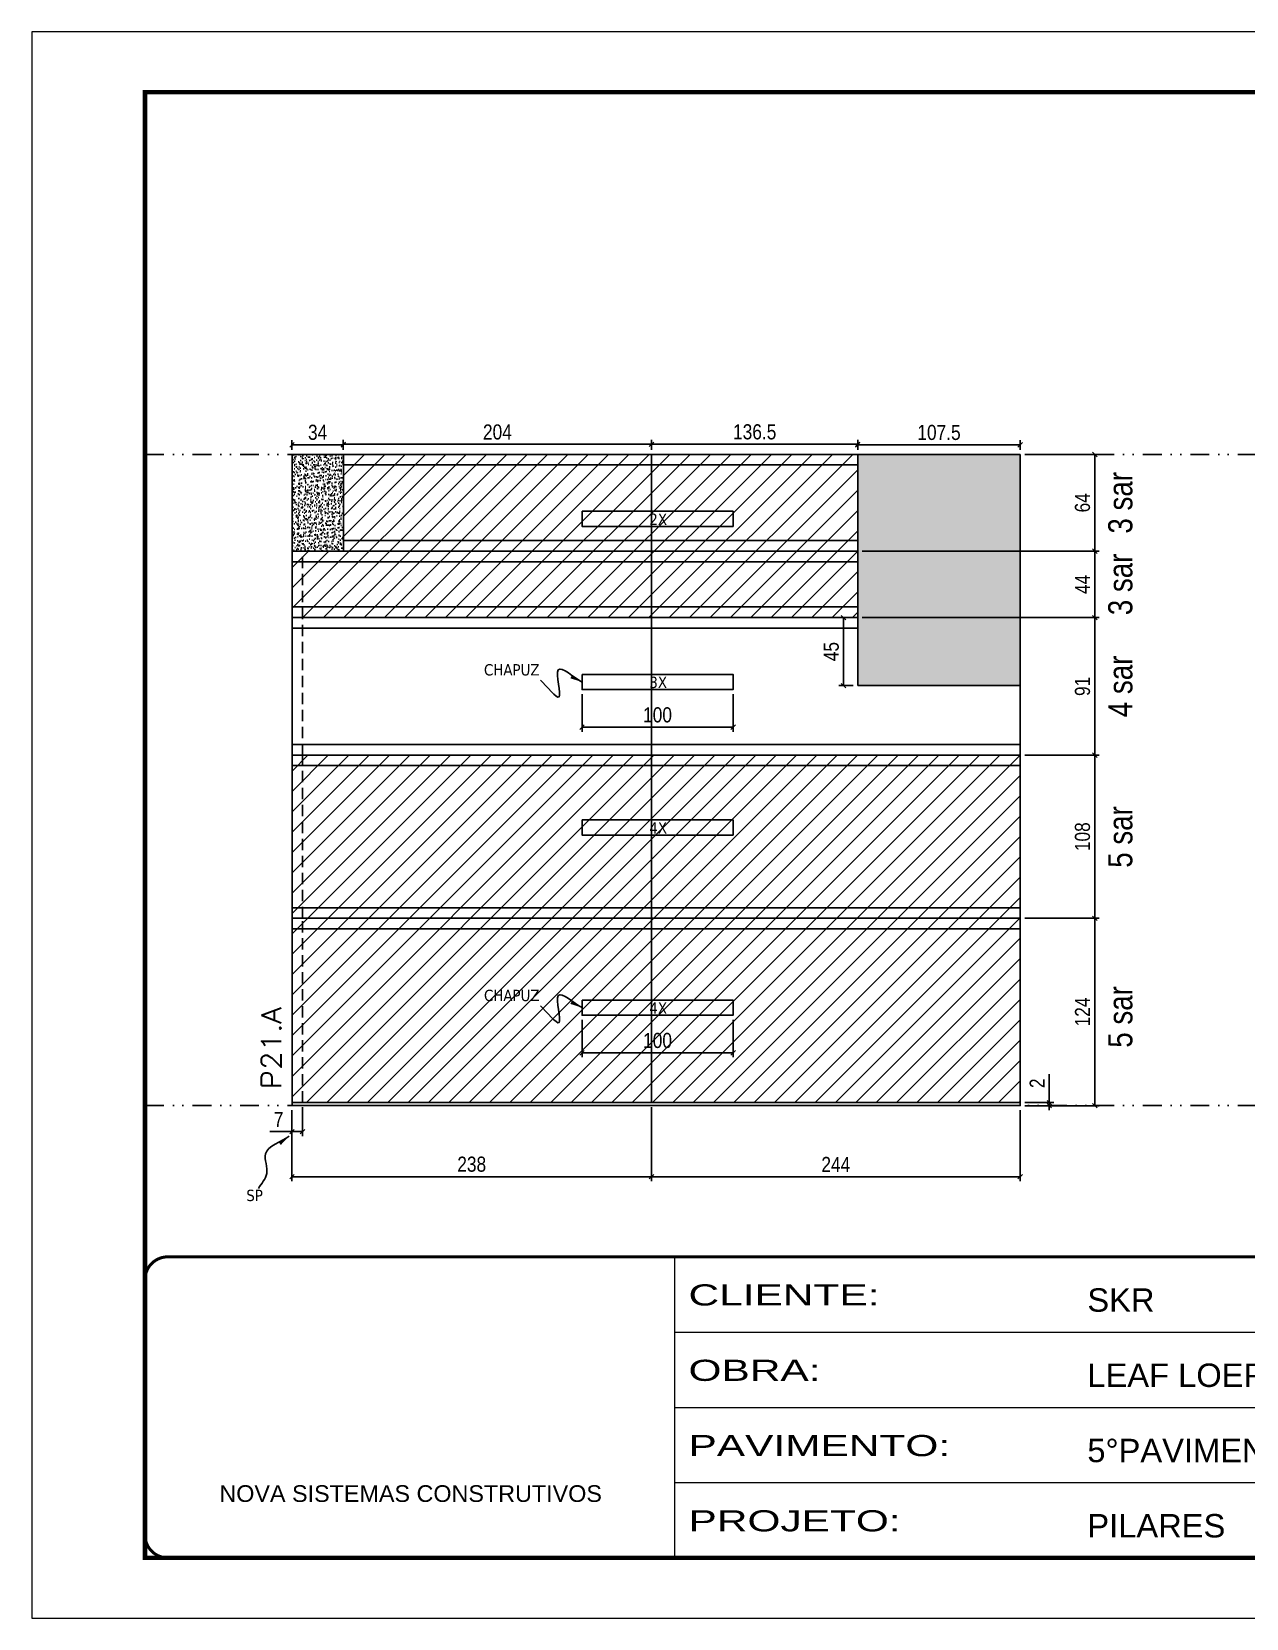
# Model space of a CAD drawing. Extents: x 14400 to 27878, y -21631 to 6985.
# Drawn here: x 14413 to 15217, y -4402 to -3352 of the extents above; entities that cross this region are included whole.
import ezdxf

# ---------------------------------------------------------------- set-up
doc = ezdxf.new("R2010")
doc.units = 0
for name, pattern in [('CONTINUO', [0]), ('DASHED', [0.75, 0.5, -0.25]), ('DIVIDE2', [0.625, 0.25, -0.125, 0, -0.125, 0, -0.125]), ('HIDDEN', [0.375, 0.25, -0.125])]:
    doc.linetypes.add(name, pattern=pattern)
for name, color, linetype in [('COTA', 241, 'Continuous'), ('NOMENCLATURA', 7, 'Continuous'), ('Nível', 160, 'Continuous'), ('Painéis', 200, 'Continuous'), ('SARR_2.2x10', 60, 'Continuous'), ('SARR_2.2x7', 40, 'Continuous'), ('Sarrafo de Pressão', 42, 'HIDDEN'), ('texto', 7, 'Continuous')]:
    doc.layers.add(name, color=color, linetype=linetype)
for name, color, linetype, lineweight in [('Folhas', 255, 'Continuous', 9), ('Hachura', 251, 'Continuous', 9), ('SARRAFO DE PRESSAO', 251, 'DASHED', 9), ('Texto Seção', 7, 'Continuous', 15)]:
    doc.layers.add(name, color=color, linetype=linetype, lineweight=lineweight)
doc.styles.add('ARIAL', font='arial.ttf')
doc.styles.add('ARIAL_NARROW', font='ARIALN.TTF', dxfattribs={"height": 0.2})
doc.styles.add('COTA TECNICA', font='techl___.ttf', dxfattribs={"height": 10})
doc.styles.add('COTA TECNICA-50', font='techl___.ttf', dxfattribs={"height": 10})
doc.styles.add('REGUA-120', font='ROMANS.shx', dxfattribs={"height": 15})
doc.styles.get("Standard").update_dxf_attribs({"font": 'arial.ttf'})
doc.styles.add('Tecnologia', font='')
doc.styles.get('Tecnologia').set_extended_font_data('Forgotten Futurist')
doc.dimstyles.new('COTA PAINEL-50', dxfattribs={"dimtxt": 10, "dimasz": 3, "dimexe": 3, "dimexo": 3, "dimgap": 3, "dimtad": 1, "dimdec": 1, "dimzin": 12, "dimdsep": 46, "dimtxsty": 'COTA TECNICA-50', "dimblk1": 'OBLIQUE', "dimblk2": 'OBLIQUE', "dimsah": 1, "dimcen": 0.9, "dimclrd": 4, "dimclre": 4, "dimclrt": 240, "dimadec": 1, "dimazin": 3, "dimtfac": 1, "dimtdec": 1, "dimtmove": 0, "dimatfit": 3, "dimfxl": 1, "dimtolj": 1, "dimtzin": 12, "dimarcsym": 0})
doc.dimstyles.new('PAINEL', dxfattribs={"dimtxt": 10, "dimasz": 3, "dimexe": 3, "dimexo": 3, "dimgap": 3, "dimtad": 1, "dimdec": 1, "dimzin": 12, "dimdsep": 46, "dimtxsty": 'COTA TECNICA', "dimblk1": 'OBLIQUE', "dimblk2": 'OBLIQUE', "dimsah": 1, "dimcen": 0.9, "dimclrd": 4, "dimclre": 4, "dimclrt": 240, "dimadec": 1, "dimazin": 3, "dimtfac": 1, "dimtdec": 1, "dimtmove": 0, "dimatfit": 3, "dimfxl": 1, "dimtolj": 1, "dimtzin": 12, "dimarcsym": 0})
doc.dimstyles.get("Standard").update_dxf_attribs({"dimtxt": 0.18, "dimasz": 0.18, "dimexe": 0.18, "dimexo": 0.0625, "dimgap": 0.09, "dimtad": 0, "dimtih": 1, "dimtoh": 1, "dimdec": 4, "dimzin": 0, "dimdsep": 46, "dimtxsty": 'Standard', "dimcen": 0.09, "dimadec": 0, "dimazin": 0, "dimtfac": 1, "dimtdec": 4, "dimtofl": 0, "dimtmove": 0, "dimatfit": 3, "dimfxl": 1, "dimtolj": 1, "dimtzin": 0, "dimarcsym": 0})

# ---------------------------------------------------------------- blocks, each defined once
blk = doc.blocks.new('9999999999')
at = {"color": 30, "linetype": 'CONTINUO'}
for p, q in [((98564.6, 34230.2), (98564.6, 34429.4)), ((98564.6, 34379.6), (99584, 34379.6)), ((98564.6, 34329.8), (99488, 34329.8)), ((98564.6, 34280), (99488, 34280))]:
    blk.add_line(p, q, dxfattribs=at)
at = {"color": 30, "linetype": 'CONTINUO', "const_width": 2}
blk.add_lwpolyline([(99584, 34230.2), (99584, 34414.4, 0.414214), (99569, 34429.4), (98229, 34429.4, 0.414214), (98214, 34414.4), (98214, 34245.2, 0.414214), (98229, 34230.2), (99584, 34230.2)], format="xyb", dxfattribs=at)
at = {"layer": 'Folhas'}
blk.add_lwpolyline([(98139, 34190.2), (99624, 34190.2), (99624, 35240.2), (98139, 35240.2)], close=True, dxfattribs=at)
at = {"layer": 'Folhas', "color": 30, "const_width": 3}
blk.add_lwpolyline([(98214, 34230.2), (99584, 34230.2), (99584, 35200.2), (98214, 35200.2)], close=True, dxfattribs=at)
at = {"color": 7, "linetype": 'Continuous', "ltscale": 5, "style": 'ARIAL'}
for s, height, p in [('SKR', 15.48, (98837.7, 34393.1)), ('LEAF LOEFGREN', 15.483, (98837.7, 34343.3)), ('5°PAVIMENTO', 15.483, (98837.7, 34293.5)), ('NOVA SISTEMAS CONSTRUTIVOS', 11.059, (98263.2, 34267.2)), ('PILARES', 15.48, (98837.7, 34243.7))]:
    blk.add_text(s, height=height, dxfattribs=at).set_placement(p)
at = {"layer": 'Folhas', "color": 7, "style": 'Tecnologia', "width": 1.5}
for s, p in [('CLIENTE:', (98573.7, 34397.2)), ('OBRA:', (98573.7, 34347.3)), ('PAVIMENTO:', (98573.7, 34297.5)), ('PROJETO:', (98573.7, 34247.7))]:
    blk.add_text(s, height=14, dxfattribs=at).set_placement(p)
blk = doc.blocks.new('_Oblique')
at = {"color": 0, "linetype": 'ByBlock', "lineweight": -2}
blk.add_line((-0.5, -0.5), (0.5, 0.5), dxfattribs=at)
blk = doc.blocks.new('*D1165')
at = {"layer": 'COTA', "color": 4, "lineweight": -2, "transparency": 16777216}
for p, q in [((14585.7, -4066.2), (14585.7, -4083.4)), ((14592.7, -4064.2), (14592.7, -4083.4)), ((14585.7, -4080.4), (14571, -4080.4)), ((14592.7, -4080.4), (14585.7, -4080.4))]:
    blk.add_line(p, q, dxfattribs=at)
at = {"layer": 'Defpoints', "color": 0, "transparency": 16777216}
for p in [(14585.7, -4063.2), (14592.7, -4061.2), (14585.7, -4080.4)]:
    blk.add_point(p, dxfattribs=at)
at = {"layer": 'COTA', "color": 4, "lineweight": -2, "transparency": 16777216, "xscale": 3, "yscale": 3, "zscale": 3, "rotation": 180}
blk.add_blockref('_Oblique', (14585.7, -4080.4), dxfattribs=at)
at = {"layer": 'COTA', "color": 4, "lineweight": -2, "transparency": 16777216, "xscale": 3, "yscale": 3, "zscale": 3}
blk.add_blockref('_Oblique', (14592.7, -4080.4), dxfattribs=at)
at = {"layer": 'COTA', "color": 240, "transparency": 16777216, "insert": (14576.9, -4072.3), "char_height": 10, "attachment_point": 5, "style": 'COTA TECNICA-50'}
blk.add_mtext('\\A1;7', dxfattribs=at)
blk = doc.blocks.new('*D1166')
at = {"layer": 'COTA', "color": 4, "lineweight": -2, "transparency": 16777216}
for p, q in [((15087, -4061.2), (15087, -4042.4)), ((15070.7, -4061.2), (15090, -4061.2)), ((15070.7, -4063.2), (15090, -4063.2)), ((15087, -4063.2), (15087, -4061.2)), ((15087, -4063.2), (15087, -4066.2))]:
    blk.add_line(p, q, dxfattribs=at)
at = {"layer": 'Defpoints', "color": 0, "transparency": 16777216}
for p in [(15067.7, -4061.2), (15067.7, -4063.2), (15087, -4063.2)]:
    blk.add_point(p, dxfattribs=at)
at = {"layer": 'COTA', "color": 4, "lineweight": -2, "transparency": 16777216, "xscale": 3, "yscale": 3, "zscale": 3}
for p, rotation in [((15087, -4061.2), 270), ((15087, -4063.2), 90)]:
    blk.add_blockref('_Oblique', p, dxfattribs=dict(at, rotation=rotation))
at = {"layer": 'COTA', "color": 240, "transparency": 16777216, "insert": (15079, -4048.4), "char_height": 10, "attachment_point": 5, "rotation": 90, "style": 'COTA TECNICA-50'}
blk.add_mtext('\\A1;2', dxfattribs=at)
blk = doc.blocks.new('*D1181')
at = {"layer": 'COTA', "color": 4, "linetype": 'ByBlock', "lineweight": -2, "transparency": 16777216}
for p, q in [((14777.7, -4006.3), (14777.7, -4031.2)), ((14877.7, -4006.3), (14877.7, -4031.2)), ((14877.7, -4028.2), (14777.7, -4028.2))]:
    blk.add_line(p, q, dxfattribs=at)
at = {"layer": 'Defpoints', "color": 0, "linetype": 'ByBlock', "transparency": 16777216}
for p in [(14777.7, -4003.3), (14877.7, -4003.3), (14777.7, -4028.2)]:
    blk.add_point(p, dxfattribs=at)
at = {"layer": 'COTA', "color": 4, "linetype": 'ByBlock', "lineweight": -2, "transparency": 16777216, "xscale": 3, "yscale": 3, "zscale": 3, "rotation": 180}
blk.add_blockref('_Oblique', (14777.7, -4028.2), dxfattribs=at)
at = {"layer": 'COTA', "color": 4, "linetype": 'ByBlock', "lineweight": -2, "transparency": 16777216, "xscale": 3, "yscale": 3, "zscale": 3}
blk.add_blockref('_Oblique', (14877.7, -4028.2), dxfattribs=at)
at = {"layer": 'COTA', "color": 240, "linetype": 'ByBlock', "transparency": 16777216, "insert": (14827.7, -4020.1), "char_height": 10, "attachment_point": 5, "style": 'COTA TECNICA'}
blk.add_mtext('\\A1;100', dxfattribs=at)
blk = doc.blocks.new('*D1182')
at = {"layer": 'COTA', "color": 4, "lineweight": -2, "transparency": 16777216}
for p, q in [((14585.7, -4066.2), (14585.7, -4113.2)), ((14823.7, -4064.2), (14823.7, -4113.2)), ((14585.7, -4110.2), (14823.7, -4110.2))]:
    blk.add_line(p, q, dxfattribs=at)
at = {"layer": 'Defpoints', "color": 0, "transparency": 16777216}
for p in [(14585.7, -4063.2), (14823.7, -4061.2), (14823.7, -4110.2)]:
    blk.add_point(p, dxfattribs=at)
at = {"layer": 'COTA', "color": 4, "lineweight": -2, "transparency": 16777216, "xscale": 3, "yscale": 3, "zscale": 3, "rotation": 180}
blk.add_blockref('_Oblique', (14585.7, -4110.2), dxfattribs=at)
at = {"layer": 'COTA', "color": 4, "lineweight": -2, "transparency": 16777216, "xscale": 3, "yscale": 3, "zscale": 3}
blk.add_blockref('_Oblique', (14823.7, -4110.2), dxfattribs=at)
at = {"layer": 'COTA', "color": 240, "transparency": 16777216, "insert": (14704.7, -4102), "char_height": 10, "attachment_point": 5, "style": 'COTA TECNICA'}
blk.add_mtext('\\A1;238', dxfattribs=at)
blk = doc.blocks.new('*D1183')
at = {"layer": 'COTA', "color": 4, "lineweight": -2, "transparency": 16777216}
for p, q in [((14823.7, -4064.2), (14823.7, -4113.2)), ((15067.7, -4066.2), (15067.7, -4113.2)), ((14823.7, -4110.2), (15067.7, -4110.2))]:
    blk.add_line(p, q, dxfattribs=at)
at = {"layer": 'Defpoints', "color": 0, "transparency": 16777216}
for p in [(14823.7, -4061.2), (15067.7, -4063.2), (15067.7, -4110.2)]:
    blk.add_point(p, dxfattribs=at)
at = {"layer": 'COTA', "color": 4, "lineweight": -2, "transparency": 16777216, "xscale": 3, "yscale": 3, "zscale": 3, "rotation": 180}
blk.add_blockref('_Oblique', (14823.7, -4110.2), dxfattribs=at)
at = {"layer": 'COTA', "color": 4, "lineweight": -2, "transparency": 16777216, "xscale": 3, "yscale": 3, "zscale": 3}
blk.add_blockref('_Oblique', (15067.7, -4110.2), dxfattribs=at)
at = {"layer": 'COTA', "color": 240, "transparency": 16777216, "insert": (14945.7, -4102.1), "char_height": 10, "attachment_point": 5, "style": 'COTA TECNICA'}
blk.add_mtext('\\A1;244', dxfattribs=at)
blk = doc.blocks.new('*D1286')
at = {"layer": 'COTA', "color": 4, "lineweight": -2, "transparency": 16777216}
for p, q in [((15070.7, -3939.2), (15120.1, -3939.2)), ((15117.1, -3939.2), (15117.1, -4063.2)), ((15070.7, -4063.2), (15120.1, -4063.2))]:
    blk.add_line(p, q, dxfattribs=at)
at = {"layer": 'Defpoints', "color": 0, "transparency": 16777216}
for p in [(15067.7, -3939.2), (15067.7, -4063.2), (15117.1, -4063.2)]:
    blk.add_point(p, dxfattribs=at)
at = {"layer": 'COTA', "color": 4, "lineweight": -2, "transparency": 16777216, "xscale": 3, "yscale": 3, "zscale": 3}
for p, rotation in [((15117.1, -3939.2), 90), ((15117.1, -4063.2), 270)]:
    blk.add_blockref('_Oblique', p, dxfattribs=dict(at, rotation=rotation))
at = {"layer": 'COTA', "color": 240, "transparency": 16777216, "insert": (15109, -4001.2), "char_height": 10, "attachment_point": 5, "rotation": 90, "style": 'COTA TECNICA'}
blk.add_mtext('\\A1;124', dxfattribs=at)
blk = doc.blocks.new('*D1703')
at = {"layer": 'COTA', "color": 4, "lineweight": -2, "transparency": 16777216}
for p, q in [((15070.7, -3831.2), (15120.1, -3831.2)), ((15117.1, -3939.2), (15117.1, -3831.2)), ((15070.7, -3939.2), (15120.1, -3939.2))]:
    blk.add_line(p, q, dxfattribs=at)
at = {"layer": 'Defpoints', "color": 0, "transparency": 16777216}
for p in [(15067.7, -3831.2), (15117.1, -3831.2), (15067.7, -3939.2)]:
    blk.add_point(p, dxfattribs=at)
at = {"layer": 'COTA', "color": 4, "lineweight": -2, "transparency": 16777216, "xscale": 3, "yscale": 3, "zscale": 3}
for p, rotation in [((15117.1, -3831.2), 90), ((15117.1, -3939.2), 270)]:
    blk.add_blockref('_Oblique', p, dxfattribs=dict(at, rotation=rotation))
at = {"layer": 'COTA', "color": 240, "transparency": 16777216, "insert": (15109, -3885.2), "char_height": 10, "attachment_point": 5, "rotation": 90, "style": 'COTA TECNICA'}
blk.add_mtext('\\A1;108', dxfattribs=at)
blk = doc.blocks.new('*D1786')
at = {"layer": 'COTA', "color": 4, "lineweight": -2, "transparency": 16777216}
for p, q in [((14585.7, -3629.2), (14585.7, -3622.8)), ((14619.7, -3625.8), (14585.7, -3625.8)), ((14619.7, -3629.2), (14619.7, -3622.8))]:
    blk.add_line(p, q, dxfattribs=at)
at = {"layer": 'Defpoints', "color": 0, "transparency": 16777216}
for p in [(14585.7, -3625.8), (14585.7, -3632.2), (14619.7, -3632.2)]:
    blk.add_point(p, dxfattribs=at)
at = {"layer": 'COTA', "color": 4, "lineweight": -2, "transparency": 16777216, "xscale": 3, "yscale": 3, "zscale": 3, "rotation": 180}
blk.add_blockref('_Oblique', (14585.7, -3625.8), dxfattribs=at)
at = {"layer": 'COTA', "color": 4, "lineweight": -2, "transparency": 16777216, "xscale": 3, "yscale": 3, "zscale": 3}
blk.add_blockref('_Oblique', (14619.7, -3625.8), dxfattribs=at)
at = {"layer": 'COTA', "color": 240, "transparency": 16777216, "insert": (14602.7, -3617.6), "char_height": 10, "attachment_point": 5, "style": 'COTA TECNICA'}
blk.add_mtext('\\A1;34', dxfattribs=at)
blk = doc.blocks.new('*D1787')
at = {"layer": 'COTA', "color": 4, "lineweight": -2, "transparency": 16777216}
for p, q in [((14960.2, -3629.2), (14960.2, -3622.8)), ((14960.2, -3625.8), (15067.7, -3625.8)), ((15067.7, -3629.2), (15067.7, -3622.8))]:
    blk.add_line(p, q, dxfattribs=at)
at = {"layer": 'Defpoints', "color": 0, "transparency": 16777216}
for p in [(14960.2, -3632.2), (15067.7, -3625.8), (15067.7, -3632.2)]:
    blk.add_point(p, dxfattribs=at)
at = {"layer": 'COTA', "color": 4, "lineweight": -2, "transparency": 16777216, "xscale": 3, "yscale": 3, "zscale": 3, "rotation": 180}
blk.add_blockref('_Oblique', (14960.2, -3625.8), dxfattribs=at)
at = {"layer": 'COTA', "color": 4, "lineweight": -2, "transparency": 16777216, "xscale": 3, "yscale": 3, "zscale": 3}
blk.add_blockref('_Oblique', (15067.7, -3625.8), dxfattribs=at)
at = {"layer": 'COTA', "color": 240, "transparency": 16777216, "insert": (15014, -3617.7), "char_height": 10, "attachment_point": 5, "style": 'COTA TECNICA'}
blk.add_mtext('\\A1;107.5', dxfattribs=at)
blk = doc.blocks.new('*D1788')
at = {"layer": 'COTA', "color": 4, "lineweight": -2, "transparency": 16777216}
for p, q in [((14963.2, -3740.2), (15120.1, -3740.2)), ((15117.1, -3831.2), (15117.1, -3740.2)), ((15070.7, -3831.2), (15120.1, -3831.2))]:
    blk.add_line(p, q, dxfattribs=at)
at = {"layer": 'Defpoints', "color": 0, "transparency": 16777216}
for p in [(14960.2, -3740.2), (15117.1, -3740.2), (15067.7, -3831.2)]:
    blk.add_point(p, dxfattribs=at)
at = {"layer": 'COTA', "color": 4, "lineweight": -2, "transparency": 16777216, "xscale": 3, "yscale": 3, "zscale": 3}
for p, rotation in [((15117.1, -3740.2), 90), ((15117.1, -3831.2), 270)]:
    blk.add_blockref('_Oblique', p, dxfattribs=dict(at, rotation=rotation))
at = {"layer": 'COTA', "color": 240, "transparency": 16777216, "insert": (15109, -3785.7), "char_height": 10, "attachment_point": 5, "rotation": 90, "style": 'COTA TECNICA'}
blk.add_mtext('\\A1;91', dxfattribs=at)
blk = doc.blocks.new('*D1789')
at = {"layer": 'COTA', "color": 4, "lineweight": -2, "transparency": 16777216}
for p, q in [((15070.7, -3632.2), (15120.1, -3632.2)), ((15117.1, -3696.2), (15117.1, -3632.2)), ((14963.2, -3696.2), (15120.1, -3696.2))]:
    blk.add_line(p, q, dxfattribs=at)
at = {"layer": 'Defpoints', "color": 0, "transparency": 16777216}
for p in [(15067.7, -3632.2), (15117.1, -3632.2), (14960.2, -3696.2)]:
    blk.add_point(p, dxfattribs=at)
at = {"layer": 'COTA', "color": 4, "lineweight": -2, "transparency": 16777216, "xscale": 3, "yscale": 3, "zscale": 3}
for p, rotation in [((15117.1, -3632.2), 90), ((15117.1, -3696.2), 270)]:
    blk.add_blockref('_Oblique', p, dxfattribs=dict(at, rotation=rotation))
at = {"layer": 'COTA', "color": 240, "transparency": 16777216, "insert": (15109, -3664.2), "char_height": 10, "attachment_point": 5, "rotation": 90, "style": 'COTA TECNICA'}
blk.add_mtext('\\A1;64', dxfattribs=at)
blk = doc.blocks.new('*D1935')
at = {"layer": 'COTA', "color": 4, "lineweight": -2, "transparency": 16777216}
for p, q in [((14619.7, -3629.2), (14619.7, -3622.5)), ((14823.7, -3629.2), (14823.7, -3622.5)), ((14619.7, -3625.5), (14823.7, -3625.5))]:
    blk.add_line(p, q, dxfattribs=at)
at = {"layer": 'Defpoints', "color": 0, "transparency": 16777216}
for p in [(14619.7, -3632.2), (14823.7, -3625.5), (14823.7, -3632.2)]:
    blk.add_point(p, dxfattribs=at)
at = {"layer": 'COTA', "color": 4, "lineweight": -2, "transparency": 16777216, "xscale": 3, "yscale": 3, "zscale": 3, "rotation": 180}
blk.add_blockref('_Oblique', (14619.7, -3625.5), dxfattribs=at)
at = {"layer": 'COTA', "color": 4, "lineweight": -2, "transparency": 16777216, "xscale": 3, "yscale": 3, "zscale": 3}
blk.add_blockref('_Oblique', (14823.7, -3625.5), dxfattribs=at)
at = {"layer": 'COTA', "color": 240, "transparency": 16777216, "insert": (14721.7, -3617.4), "char_height": 10, "attachment_point": 5, "style": 'COTA TECNICA'}
blk.add_mtext('\\A1;204', dxfattribs=at)
blk = doc.blocks.new('*D1936')
at = {"layer": 'COTA', "color": 4, "lineweight": -2, "transparency": 16777216}
for p, q in [((14823.7, -3629.2), (14823.7, -3622.5)), ((14960.2, -3629.2), (14960.2, -3622.5)), ((14823.7, -3625.5), (14960.2, -3625.5))]:
    blk.add_line(p, q, dxfattribs=at)
at = {"layer": 'Defpoints', "color": 0, "transparency": 16777216}
for p in [(14823.7, -3632.2), (14960.2, -3625.5), (14960.2, -3632.2)]:
    blk.add_point(p, dxfattribs=at)
at = {"layer": 'COTA', "color": 4, "lineweight": -2, "transparency": 16777216, "xscale": 3, "yscale": 3, "zscale": 3, "rotation": 180}
blk.add_blockref('_Oblique', (14823.7, -3625.5), dxfattribs=at)
at = {"layer": 'COTA', "color": 4, "lineweight": -2, "transparency": 16777216, "xscale": 3, "yscale": 3, "zscale": 3}
blk.add_blockref('_Oblique', (14960.2, -3625.5), dxfattribs=at)
at = {"layer": 'COTA', "color": 240, "transparency": 16777216, "insert": (14892, -3617.3), "char_height": 10, "attachment_point": 5, "style": 'COTA TECNICA'}
blk.add_mtext('\\A1;136.5', dxfattribs=at)
blk = doc.blocks.new('*D4052')
at = {"layer": 'COTA', "color": 4, "lineweight": -2, "transparency": 16777216}
for p, q in [((14963.2, -3696.2), (15120.1, -3696.2)), ((15117.1, -3740.2), (15117.1, -3696.2)), ((14963.2, -3740.2), (15120.1, -3740.2))]:
    blk.add_line(p, q, dxfattribs=at)
at = {"layer": 'Defpoints', "color": 0, "transparency": 16777216}
for p in [(14960.2, -3696.2), (15117.1, -3696.2), (14960.2, -3740.2)]:
    blk.add_point(p, dxfattribs=at)
at = {"layer": 'COTA', "color": 4, "lineweight": -2, "transparency": 16777216, "xscale": 3, "yscale": 3, "zscale": 3}
for p, rotation in [((15117.1, -3696.2), 90), ((15117.1, -3740.2), 270)]:
    blk.add_blockref('_Oblique', p, dxfattribs=dict(at, rotation=rotation))
at = {"layer": 'COTA', "color": 240, "transparency": 16777216, "insert": (15109, -3718.2), "char_height": 10, "attachment_point": 5, "rotation": 90, "style": 'COTA TECNICA'}
blk.add_mtext('\\A1;44', dxfattribs=at)
blk = doc.blocks.new('*D4053')
at = {"layer": 'COTA', "color": 4, "lineweight": -2, "transparency": 16777216}
for p, q in [((14957.2, -3740.2), (14947.8, -3740.2)), ((14950.8, -3740.2), (14950.8, -3785.2)), ((14957.2, -3785.2), (14947.8, -3785.2))]:
    blk.add_line(p, q, dxfattribs=at)
at = {"layer": 'Defpoints', "color": 0, "transparency": 16777216}
for p in [(14960.2, -3740.2), (14950.8, -3785.2), (14960.2, -3785.2)]:
    blk.add_point(p, dxfattribs=at)
at = {"layer": 'COTA', "color": 4, "lineweight": -2, "transparency": 16777216, "xscale": 3, "yscale": 3, "zscale": 3}
for p, rotation in [((14950.8, -3740.2), 90), ((14950.8, -3785.2), 270)]:
    blk.add_blockref('_Oblique', p, dxfattribs=dict(at, rotation=rotation))
at = {"layer": 'COTA', "color": 240, "transparency": 16777216, "insert": (14942.7, -3762.7), "char_height": 10, "attachment_point": 5, "rotation": 90, "style": 'COTA TECNICA'}
blk.add_mtext('\\A1;45', dxfattribs=at)
blk = doc.blocks.new('*D4054')
at = {"layer": 'COTA', "color": 4, "linetype": 'ByBlock', "lineweight": -2, "transparency": 16777216}
for p, q in [((14777.7, -3790.8), (14777.7, -3815.7)), ((14877.7, -3790.8), (14877.7, -3815.7)), ((14877.7, -3812.7), (14777.7, -3812.7))]:
    blk.add_line(p, q, dxfattribs=at)
at = {"layer": 'Defpoints', "color": 0, "linetype": 'ByBlock', "transparency": 16777216}
for p in [(14777.7, -3787.8), (14877.7, -3787.8), (14777.7, -3812.7)]:
    blk.add_point(p, dxfattribs=at)
at = {"layer": 'COTA', "color": 4, "linetype": 'ByBlock', "lineweight": -2, "transparency": 16777216, "xscale": 3, "yscale": 3, "zscale": 3, "rotation": 180}
blk.add_blockref('_Oblique', (14777.7, -3812.7), dxfattribs=at)
at = {"layer": 'COTA', "color": 4, "linetype": 'ByBlock', "lineweight": -2, "transparency": 16777216, "xscale": 3, "yscale": 3, "zscale": 3}
blk.add_blockref('_Oblique', (14877.7, -3812.7), dxfattribs=at)
at = {"layer": 'COTA', "color": 240, "linetype": 'ByBlock', "transparency": 16777216, "insert": (14827.7, -3804.6), "char_height": 10, "attachment_point": 5, "style": 'COTA TECNICA'}
blk.add_mtext('\\A1;100', dxfattribs=at)

msp = doc.modelspace()

# ---------------------------------------------------------------- hatches: boundary and pattern name
at = {"layer": 'COTA'}
h = msp.add_hatch(dxfattribs=at)
h.set_pattern_fill('AR-CONC', color=256, scale=0.03)
h.set_pattern_definition([(50, (0, 89), (5.4655401, -0.4781726), [0.5715, -6.2865]), (355, (0, 89), (-1.0573026, 5.7317054), [0.4572, -5.0292175]), (100.451445, (0.4555, 88.96), (4.4082374, 5.2535326), [0.4857003, -5.3427073]), (46.1842, (0, 90.524), (8.1323712, -1.2612698), [0.85725, -9.42975]), (96.63556, (0.678, 90.419), (7.122124, 7.4227837), [0.7285507, -8.0140682]), (351.18415, (0, 90.524), (7.122124, 7.4227837), [0.685799, -7.543792]), (21, (0.762, 90.143), (4.5484317, -3.067956), [0.5715, -6.2865]), (326, (0.762, 90.143), (1.8540609, 5.525639), [0.4572, -5.0292]), (71.451445, (1.141, 89.8873), (6.4024926, 2.457683), [0.4857003, -5.3426981]), (37.5, (0, 89), (0.0926581, 2.53665117), [0, -4.96824, 0, -5.1054, 0, -5.04825]), (7.5, (0, 89), (2.00458988, 3.00541724), [0, -2.91084, 0, -4.85394, 0, -1.92405]), (327.5, (-1.6993, 89), (4.06771786, -0.17186232), [0, -1.905, 0, -5.9436, 0, -7.8867]), (317.5, (-2.4613, 89), (4.4438754, 0.7627947), [0, -2.4765, 0, -3.94716, 0, -5.6007])])
h.paths.add_polyline_path([(14585.75, -3696.17), (14619.75, -3696.17), (14619.75, -3632.17), (14585.75, -3632.17)])
h = msp.add_hatch(dxfattribs=at)
h.set_pattern_fill('AR-CONC', color=256, scale=0.03)
h.paths.add_polyline_path([(15067.75, -3632.17), (14960.25, -3632.17), (14960.25, -3785.17), (15067.75, -3785.17)])
at = {"layer": 'Hachura', "linetype": 'ByBlock'}
h = msp.add_hatch(dxfattribs=at)
h.set_pattern_fill('ANSI31', color=256, scale=3)
h.paths.add_polyline_path([(14823.75, -3632.17), (14619.75, -3632.17), (14619.75, -3696.17), (14823.75, -3696.17)])
h.paths.add_polyline_path([(14960.25, -3632.17), (14823.75, -3632.17), (14823.75, -3696.17), (14960.25, -3696.17)])
h.paths.add_polyline_path([(14960.25, -3696.17), (14823.75, -3696.17), (14823.75, -3740.17), (14960.25, -3740.17)])
h.paths.add_polyline_path([(14823.75, -3696.17), (14619.75, -3696.17), (14585.75, -3696.17), (14585.75, -3740.17), (14823.75, -3740.17)])
h.paths.add_polyline_path([(14823.75, -3831.17), (14585.75, -3831.17), (14585.75, -3939.17), (14823.75, -3939.17)])
h.paths.add_polyline_path([(15067.75, -3831.17), (14823.75, -3831.17), (14823.75, -3939.17), (15067.75, -3939.17)])
h.paths.add_polyline_path([(15067.75, -3939.17), (14823.75, -3939.17), (14823.75, -4061.17), (15067.75, -4061.17)])
h.paths.add_polyline_path([(14823.75, -3939.17), (14585.75, -3939.17), (14585.75, -4061.17), (14823.75, -4061.17)])
h.paths.add_polyline_path([(15466.49, -3939.17), (15256.49, -3939.17), (15256.49, -4061.17), (15466.49, -4061.17)])
h.paths.add_polyline_path([(15710.49, -3939.17), (15466.49, -3939.17), (15466.49, -4061.17), (15710.49, -4061.17)])
h.paths.add_polyline_path([(15710.49, -3849.17), (15466.49, -3849.17), (15466.49, -3939.17), (15710.49, -3939.17)])
h.paths.add_polyline_path([(15466.49, -3849.17), (15256.49, -3849.17), (15256.49, -3939.17), (15466.49, -3939.17)])
h.paths.add_polyline_path([(15466.49, -3724.17), (15256.49, -3724.17), (15256.49, -3758.17), (15466.49, -3758.17)])
h.paths.add_polyline_path([(15466.49, -3696.17), (15448.49, -3696.17), (15448.49, -3632.17), (15256.49, -3632.17), (15256.49, -3724.17), (15466.49, -3724.17)])
h.paths.add_polyline_path([(15710.49, -3696.17), (15676.49, -3696.17), (15676.49, -3646.17), (15475.49, -3646.17), (15475.49, -3696.17), (15466.49, -3696.17), (15466.49, -3724.17), (15710.49, -3724.17)])
h.paths.add_polyline_path([(15710.49, -3724.17), (15466.49, -3724.17), (15466.49, -3758.17), (15710.49, -3758.17)])

# ---------------------------------------------------------------- linework, layer by layer
at = {"layer": 'COTA'}
for p, q in [((14619.75, -3632.17), (14585.75, -3632.17)), ((14585.75, -3696.17), (14585.75, -3632.17)), ((14960.25, -3632.17), (15067.75, -3632.17)), ((15067.75, -3632.17), (15067.75, -3785.17))]:
    msp.add_line(p, q, dxfattribs=at)
at = {"layer": 'Nível', "color": 4, "linetype": 'DIVIDE2', "ltscale": 50}
for p, q in [((14488.47, -3632.17), (15858.47, -3632.17)), ((14488.47, -4063.17), (15858.47, -4063.17))]:
    msp.add_line(p, q, dxfattribs=at)
at = {"layer": 'Painéis'}
for p, q in [((14619.75, -3632.17), (14960.25, -3632.17)), ((14619.75, -3696.17), (14619.75, -3632.17)), ((14823.75, -3632.17), (14823.75, -4061.17)), ((14960.25, -3785.17), (14960.25, -3632.17)), ((14585.75, -4061.17), (14585.75, -3696.17)), ((14619.75, -3696.17), (14585.75, -3696.17)), ((14619.75, -3696.17), (14960.25, -3696.17)), ((14585.75, -3740.17), (14960.25, -3740.17)), ((14960.25, -3785.17), (15067.75, -3785.17)), ((15067.75, -4061.17), (15067.75, -3785.17)), ((15067.75, -3831.17), (14585.75, -3831.17)), ((15067.75, -3939.17), (14585.75, -3939.17))]:
    msp.add_line(p, q, dxfattribs=at)
msp.add_lwpolyline([(14585.75, -4061.17), (15067.75, -4061.17), (15067.75, -4063.17), (14585.75, -4063.17)], close=True, dxfattribs=at)
at = {"layer": 'SARR_2.2x10'}
for points in [[(14777.75, -3669.82), (14877.75, -3669.82), (14877.75, -3679.82), (14777.75, -3679.82)], [(14777.75, -3777.82), (14877.75, -3777.82), (14877.75, -3787.82), (14777.75, -3787.82)], [(14777.75, -3874.12), (14877.75, -3874.12), (14877.75, -3884.12), (14777.75, -3884.12)], [(14777.75, -3993.32), (14877.75, -3993.32), (14877.75, -4003.32), (14777.75, -4003.32)]]:
    msp.add_lwpolyline(points, close=True, dxfattribs=at)
at = {"layer": 'SARR_2.2x7'}
for p, q in [((14619.75, -3639.17), (14960.25, -3639.17)), ((14619.75, -3689.17), (14960.25, -3689.17)), ((14823.75, -3703.17), (14585.75, -3703.17)), ((14960.25, -3703.17), (14823.75, -3703.17)), ((14585.75, -3733.17), (14960.25, -3733.17)), ((14823.75, -3747.17), (14585.75, -3747.17)), ((14960.25, -3747.17), (14823.75, -3747.17)), ((14823.75, -3824.17), (14585.75, -3824.17)), ((15067.75, -3824.17), (14823.75, -3824.17)), ((14823.75, -3838.17), (14585.75, -3838.17)), ((15067.75, -3838.17), (14823.75, -3838.17)), ((14823.75, -3932.17), (14585.75, -3932.17)), ((15067.75, -3932.17), (14823.75, -3932.17)), ((14823.75, -3946.17), (14585.75, -3946.17)), ((15067.75, -3946.17), (14823.75, -3946.17))]:
    msp.add_line(p, q, dxfattribs=at)
at = {"layer": 'Sarrafo de Pressão', "ltscale": 30}
for p, q in [((14592.75, -3831.17), (14592.75, -3696.17)), ((14592.75, -3939.17), (14592.75, -3831.17)), ((14592.75, -4061.17), (14592.75, -3939.17))]:
    msp.add_line(p, q, dxfattribs=at)

# ---------------------------------------------------------------- block references
at = {"layer": 'SARRAFO DE PRESSAO', "color": 6, "linetype": 'ByBlock'}
msp.add_blockref('9999999999', (-83725.51, -38592.65), dxfattribs=at)

# ---------------------------------------------------------------- texts
at = {"layer": 'NOMENCLATURA', "style": 'ARIAL_NARROW'}
for s, p in [('3 sar', (15141.99, -3684.59)), ('3 sar', (15141.99, -3738.59)), ('4 sar', (15141.99, -3806.09)), ('5 sar', (15141.99, -3905.75)), ('5 sar', (15141.99, -4024.84))]:
    msp.add_text(s, height=16, rotation=90, dxfattribs=at).set_placement(p)
at = {"layer": 'texto', "color": 0, "char_height": 7.5, "attachment_point": 5}
for s, insert in [('{\\fTahoma|b0|i0|c0|p34;\\C4;2X}', (14828.14, -3675.11)), ('{\\fTahoma|b0|i0|c0|p34;\\C4;CHAPUZ}', (14731.2, -3774.81)), ('{\\fTahoma|b0|i0|c0|p34;\\C4;3X}', (14828.14, -3783.12)), ('{\\fTahoma|b0|i0|c0|p34;\\C4;4X}', (14828.14, -3879.41)), ('{\\fTahoma|b0|i0|c0|p34;\\C4;CHAPUZ}', (14731.2, -3990.31)), ('{\\fTahoma|b0|i0|c0|p34;\\C4;4X}', (14828.14, -3998.62)), ('{\\fTahoma|b0|i0|c0|p34;\\C4;SP}', (14560.97, -4122.66))]:
    msp.add_mtext(s, dxfattribs=dict(at, insert=insert))
at = {"layer": 'Texto Seção', "style": 'REGUA-120', "width": 1.1}
msp.add_text('P21.A', height=13, rotation=90, dxfattribs=at).set_placement((14578.5, -4052.4))

# ---------------------------------------------------------------- dimensions: what is measured, and where the dimension line sits
at = {"layer": 'COTA'}
for base, p1, p2, picture, middle in [((14585.75, -3625.82), (14619.75, -3632.17), (14585.75, -3632.17), '*D1786', (14602.75, -3617.6)), ((14823.75, -3625.47), (14619.75, -3632.17), (14823.75, -3632.17), '*D1935', (14721.75, -3617.37)), ((15067.75, -3625.82), (14960.25, -3632.17), (15067.75, -3632.17), '*D1787', (15014, -3617.71)), ((14823.75, -4110.2), (14585.75, -4063.17), (14823.75, -4061.17), '*D1182', (14704.75, -4101.95))]:
    dim = msp.add_linear_dim(base=base, p1=p1, p2=p2, dimstyle='PAINEL', dxfattribs=at)
    dim.commit()
    dim.dimension.update_dxf_attribs({"geometry": picture, "text_midpoint": middle})
for base, p1, p2, picture, middle in [((14960.25, -3625.47), (14823.75, -3632.17), (14960.25, -3632.17), '*D1936', (14892, -3617.25)), ((15067.75, -4110.2), (14823.75, -4061.17), (15067.75, -4063.17), '*D1183', (14945.75, -4102.12))]:
    dim = msp.add_linear_dim(base=base, p1=p1, p2=p2, dimstyle='PAINEL', override={"dimtmove": 1}, dxfattribs=at)
    dim.commit()
    dim.dimension.update_dxf_attribs({"geometry": picture, "text_midpoint": middle})
for base, p1, p2, angle, dimstyle, picture, middle in [((15117.12, -3632.17), (14960.25, -3696.17), (15067.75, -3632.17), 90, 'PAINEL', '*D1789', (15109.01, -3664.17)), ((15117.12, -3696.17), (14960.25, -3740.17), (14960.25, -3696.17), 90, 'PAINEL', '*D4052', (15109.04, -3718.17)), ((14950.82, -3785.17), (14960.25, -3740.17), (14960.25, -3785.17), 90, 'PAINEL', '*D4053', (14942.71, -3762.67)), ((15117.12, -3740.17), (15067.75, -3831.17), (14960.25, -3740.17), 90, 'PAINEL', '*D1788', (15109.03, -3785.67)), ((15117.12, -3831.17), (15067.75, -3939.17), (15067.75, -3831.17), 90, 'PAINEL', '*D1703', (15108.99, -3885.17)), ((15117.12, -4063.17), (15067.75, -3939.17), (15067.75, -4063.17), 90, 'PAINEL', '*D1286', (15109.04, -4001.17)), ((14585.75, -4080.41), (14592.75, -4061.17), (14585.75, -4063.17), 180, 'COTA PAINEL-50', '*D1165', (14576.88, -4072.33))]:
    dim = msp.add_linear_dim(base=base, p1=p1, p2=p2, angle=angle, dimstyle=dimstyle, dxfattribs=at)
    dim.commit()
    dim.dimension.update_dxf_attribs({"geometry": picture, "text_midpoint": middle})
at = {"layer": 'COTA', "linetype": 'ByBlock'}
for base, p1, p2, picture, middle in [((14777.75, -3812.75), (14877.75, -3787.82), (14777.75, -3787.82), '*D4054', (14827.75, -3804.65)), ((14777.75, -4028.25), (14877.75, -4003.32), (14777.75, -4003.32), '*D1181', (14827.75, -4020.15))]:
    dim = msp.add_linear_dim(base=base, p1=p1, p2=p2, dimstyle='PAINEL', dxfattribs=at)
    dim.commit()
    dim.dimension.update_dxf_attribs({"geometry": picture, "text_midpoint": middle})
at = {"layer": 'COTA'}
dim = msp.add_linear_dim(base=(15087.01, -4063.17), p1=(15067.75, -4061.17), p2=(15067.75, -4063.17), angle=90, dimstyle='COTA PAINEL-50', dxfattribs=at)
dim.commit()
dim.dimension.update_dxf_attribs({"geometry": '*D1166', "text_midpoint": (15087.01, -4048.42), "dimtype": 160})

# ---------------------------------------------------------------- leaders
at = {"layer": 'COTA', "path_type": 1}
for points in [[(14777.75, -3782.82), (14761.96, -3774.81), (14762.55, -3792.68), (14750.12, -3781.54)], [(14777.75, -3998.32), (14761.96, -3990.31), (14762.55, -4008.18), (14750.12, -3997.04)], [(14583.92, -4083.35), (14568.13, -4095.18), (14569.06, -4108.19), (14563.51, -4117.97)]]:
    msp.add_leader(points, dimstyle='Standard', override={"dimasz": 8}, dxfattribs=at)

doc.saveas('drawing.dxf')
